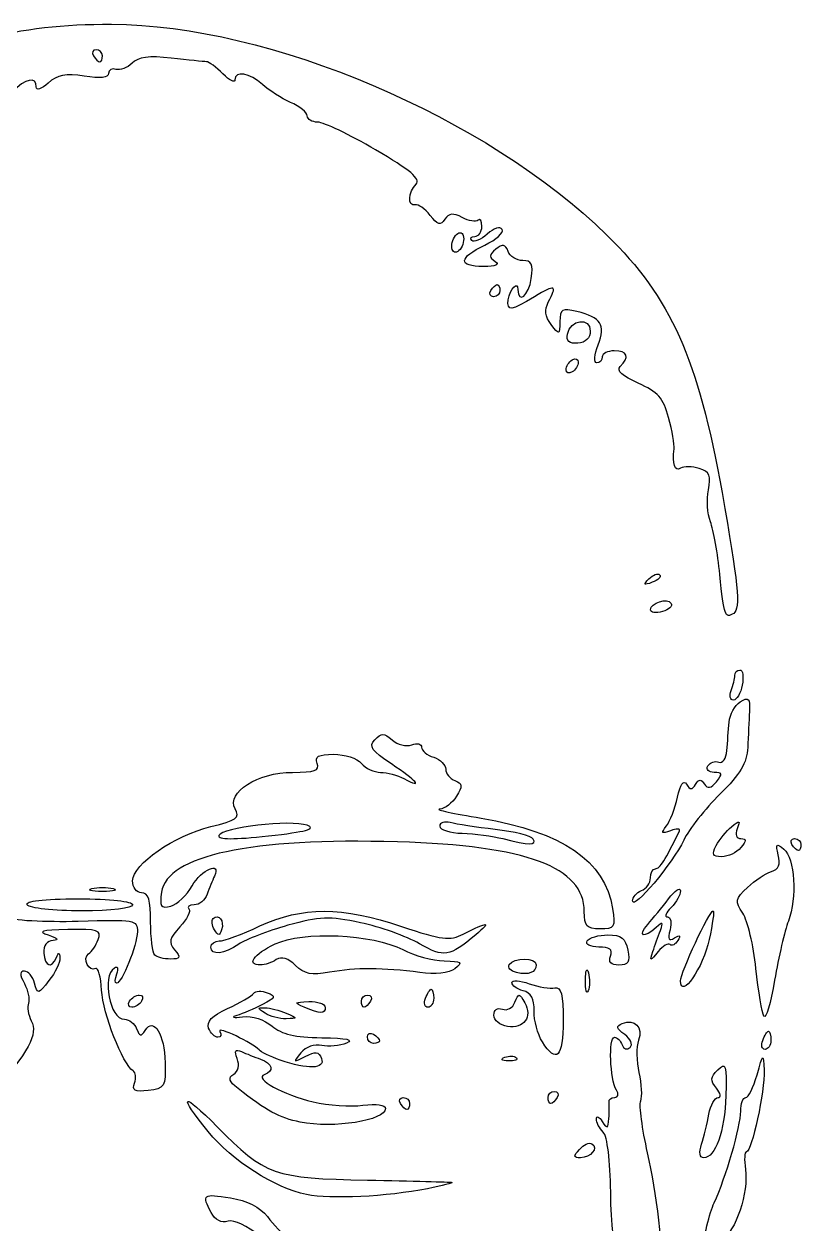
# Model space of a CAD drawing. Extents: x 785 to 1180, y 172 to 639.
# Drawn here: x 979.2 to 1108.2, y 439.2 to 638.5 of the extents above; entities that cross this region are included whole.
import ezdxf

# ---------------------------------------------------------------- set-up
doc = ezdxf.new("R2010")
doc.units = 0
doc.layers.add('Ebene_1', color=7, linetype='CONTINUOUS')

msp = doc.modelspace()

# ---------------------------------------------------------------- linework, layer by layer
at = {"layer": 'Ebene_1', "color": 7}
for points in [[(992.25, 633.25002), (992.25, 633.25002)], [(1050.25, 601.631988), (1050.25, 601.631988)], [(1056.75, 594.25002), (1056.75, 594.25002)], [(1069.4492, 587.045996), (1069.4492, 587.045996)], [(1069.25, 581.131988), (1069.25, 581.131988)], [(1082.98336, 546.374108), (1082.98336, 546.374108)], [(1083.25, 541.236652), (1083.25, 541.236652)], [(1096.64304, 527.831812), (1096.64304, 527.831812)], [(1026.21912, 505.457188), (1026.21912, 505.457148)], [(1063.79328, 503.18002), (1063.79328, 503.180028)], [(1106.75, 502.25002), (1106.75, 502.25002)], [(1094.16048, 502.08226), (1094.16024, 502.08226)], [(990.5, 494.939348), (990.5, 494.939348)], [(979.75, 492.25002), (979.75, 492.25002)], [(1080.28752, 492.893052), (1080.28752, 492.893028)], [(1010.83296, 488.115772), (1010.83296, 488.115812)], [(1044.88048, 485.796444), (1044.88048, 485.796484)], [(1083.6684, 484.500004), (1083.6684, 484.50002)], [(1000.91664, 483.916652), (1000.91664, 483.916692)], [(1076.6116, 483.75002), (1076.6116, 483.75002)], [(1024.31392, 482.186068), (1024.31392, 482.186084)], [(1060.98776, 481.00158), (1060.98776, 481.001644)], [(1072.4452, 479.75002), (1072.44496, 479.75002)], [(1088.25, 479.6289), (1088.25, 479.6289)], [(1045.8884, 476.75002), (1045.8884, 476.75002)], [(996.75, 476.25002), (996.75, 476.25002)], [(1025.75, 475.25002), (1025.75, 475.25002)], [(1035.25, 476.25002), (1035.25, 476.25002)], [(1019.25, 474.25002), (1019.25, 474.25002)], [(1102.09, 473.75002), (1102.09, 473.75002)], [(1036.25, 470.309044), (1036.25, 470.309044)], [(1059.5, 472.054532), (1059.5, 472.054508)], [(1065.29608, 469.50002), (1065.29608, 469.50002)], [(1101.8884, 469.75002), (1101.8884, 469.75002)], [(1021.75, 466.478908), (1021.75, 466.478908)], [(1059.06248, 466.933196), (1059.06248, 466.933132)], [(1041.75, 459.25002), (1041.75, 459.25002)], [(1066.25, 460.25002), (1066.25, 460.25002)], [(1025.08608, 456.163572), (1025.08608, 456.163572)], [(1091.72688, 452.50002), (1091.72688, 452.50002)], [(1071.46056, 451.64506), (1071.46056, 451.64506)], [(1026.14736, 444.149204), (1026.14736, 444.149204)]]:
    msp.add_lwpolyline(points, close=True, dxfattribs=at)
for points in [[(947.71472, 625.729668), (967.89592, 635.832132), (977.63192, 638.532116), (993.7496, 638.495964)], [(993.7496, 638.495964), (1019.95744, 638.437164), (1055.95448, 623.110284), (1076.02984, 603.462588)], [(991.19096, 634.25002), (990.60856, 634.25002), (990.41008, 633.80002), (990.75, 633.25002)], [(992.25, 633.25002), (992.25, 633.80002), (991.77344, 634.25002), (991.19096, 634.25002)], [(990.75, 633.25002), (991.08992, 632.70002), (991.56648, 632.25002), (991.80904, 632.25002)], [(991.80904, 632.25002), (992.0516, 632.25002), (992.25, 632.70002), (992.25, 633.25002)], [(997.15744, 632.014956), (996.37328, 631.230844), (995.17328, 630.77546), (994.49064, 631.002988)], [(1003.66632, 632.869588), (999.98424, 633.283212), (998.19008, 633.047636), (997.15744, 632.014956)], [(1009.4996, 632.274284), (1009.08712, 632.287644), (1006.46216, 632.555524), (1003.66632, 632.869588)], [(1012.2496, 630.250012), (1011.1496, 631.350012), (1009.91208, 632.260932), (1009.4996, 632.274284)], [(981.2496, 628.095028), (981.2496, 629.85246), (979.47776, 629.478148), (977.2496, 627.250012)], [(989.22408, 629.870084), (986.1216, 630.366196), (984.74584, 630.104076), (983.22408, 628.726916)], [(993.2496, 630.321532), (993.2496, 629.602756), (991.86608, 629.447604), (989.22408, 629.870084)], [(994.49064, 631.002988), (993.80808, 631.230516), (993.2496, 630.923868), (993.2496, 630.321532)], [(1014.2496, 629.250012), (1014.2496, 628.700012), (1013.3496, 629.150012), (1012.2496, 630.250012)], [(1018.81104, 628.492836), (1016.68496, 630.419964), (1014.2496, 630.824228), (1014.2496, 629.250012)], [(983.22408, 628.726916), (982.09584, 627.705884), (981.2496, 627.43506), (981.2496, 628.095028)], [(1023.4996, 625.514276), (1021.98712, 626.186044), (1019.87728, 627.526396), (1018.81104, 628.492836)], [(1026.2496, 623.271452), (1026.2496, 623.833244), (1025.01208, 624.842516), (1023.4996, 625.514276)], [(1027.9996, 622.231948), (1027.03712, 622.241868), (1026.2496, 622.70966), (1026.2496, 623.271452)], [(1037.60464, 617.637004), (1033.2844, 620.154292), (1028.96208, 622.222012), (1027.9996, 622.231948)], [(1044.35464, 611.955068), (1045.16144, 612.761812), (1043.3392, 614.295668), (1037.60464, 617.637004)], [(1044.17904, 608.500012), (1042.8876, 608.152628), (1043.01264, 610.613044), (1044.35464, 611.955068)], [(1046.66, 606.750012), (1045.80664, 607.850012), (1044.69024, 608.637516), (1044.17904, 608.500012)], [(1049.10344, 606.10326), (1048.38744, 605.016828), (1047.90568, 605.144348), (1046.66, 606.750012)], [(1051.99096, 606.388444), (1050.48552, 607.194132), (1049.77616, 607.124076), (1049.10344, 606.10326)], [(1054.61816, 605.95186), (1054.2708, 605.604548), (1053.08856, 605.801004), (1051.99096, 606.388444)], [(1055.2496, 604.916676), (1055.2496, 605.833348), (1054.96544, 606.29918), (1054.61816, 605.95186)], [(1051.25, 603.75002), (1051.8, 604.08994), (1052.25, 603.69306), (1052.25, 602.868052)], [(1054.08296, 603.250012), (1054.72464, 603.250012), (1055.2496, 604.000012), (1055.2496, 604.916676)], [(1055.7408, 601.812852), (1057.66096, 602.72402), (1058.96624, 603.899452), (1058.64152, 604.424916)], [(1058.64152, 604.424916), (1058.30704, 604.966124), (1057.2244, 604.632188), (1056.14416, 603.65462)], [(1050.25, 601.631988), (1050.25, 602.456988), (1050.7, 603.4101), (1051.25, 603.75002)], [(1052.25, 602.868052), (1052.25, 602.043052), (1051.8, 601.08994), (1051.25, 600.75002)], [(1053.5768, 602.589476), (1053.21352, 602.952772), (1053.44128, 603.250012), (1054.08296, 603.250012)], [(1056.14416, 603.65462), (1055.09544, 602.7055), (1053.94008, 602.22618), (1053.5768, 602.589476)], [(1059.60144, 600.775532), (1059.14024, 601.977452), (1058.71256, 602.049212), (1057.58552, 601.113804)], [(1076.02984, 603.462588), (1086.65264, 593.066132), (1091.13896, 583.036876), (1095.13624, 560.74998)], [(1051.25, 600.75002), (1050.7, 600.4101), (1050.25, 600.80698), (1050.25, 601.631988)], [(1055.4996, 598.265324), (1051.26408, 598.245324), (1051.36544, 599.736628), (1055.7408, 601.812852)], [(1057.58552, 601.113804), (1056.43032, 600.155092), (1056.40464, 599.76814), (1057.45224, 599.103596)], [(1062.04504, 599.250012), (1061.02304, 599.250012), (1059.92344, 599.9365), (1059.60144, 600.775532)], [(1057.45224, 599.103596), (1058.28616, 598.574596), (1057.58872, 598.275172), (1055.4996, 598.265324)], [(1063.46288, 596.250012), (1063.81736, 598.665004), (1063.54128, 599.250012), (1062.04504, 599.250012)], [(1059.64248, 592.721068), (1059.91472, 594.576116), (1061.2496, 595.984468), (1061.2496, 594.416676)], [(1061.2496, 594.416676), (1061.2496, 591.923548), (1063.04632, 593.411844), (1063.46288, 596.250012)], [(1057.19096, 593.25002), (1056.60856, 593.25002), (1056.41008, 593.70002), (1056.75, 594.25002)], [(1056.75, 594.25002), (1057.08992, 594.80002), (1057.56648, 595.25002), (1057.80904, 595.25002)], [(1058.25, 594.25002), (1058.25, 593.70002), (1057.77344, 593.25002), (1057.19096, 593.25002)], [(1057.80904, 595.25002), (1058.0516, 595.25002), (1058.25, 594.80002), (1058.25, 594.25002)], [(1066.28832, 592.322412), (1067.82528, 595.194124), (1067.4516, 595.343772), (1063.9996, 593.239052)], [(1063.9996, 593.239052), (1060.11048, 590.867812), (1059.35736, 590.778276), (1059.64248, 592.721068)], [(1066.75656, 588.638156), (1065.7536, 589.962972), (1065.61392, 591.062164), (1066.28832, 592.322412)], [(1070.9996, 590.78766), (1068.58976, 591.382812), (1068.24568, 591.175092), (1068.21784, 589.10842)], [(1069.4492, 587.045996), (1069.91344, 589.456444), (1073.25, 589.886732), (1073.25, 587.536148)], [(1074.5504, 585.236044), (1075.83848, 588.648396), (1075.12128, 589.769732), (1070.9996, 590.78766)], [(1068.21784, 589.10842), (1068.18744, 586.848932), (1068.126, 586.829212), (1066.75656, 588.638156)], [(1071.18776, 585.520284), (1069.7516, 585.412108), (1069.22376, 585.875348), (1069.4492, 587.045996)], [(1073.25, 587.536148), (1073.25, 586.373788), (1072.47616, 585.617332), (1071.18776, 585.520284)], [(1074.33648, 582.250012), (1073.83336, 582.250012), (1073.92944, 583.59094), (1074.5504, 585.236044)], [(1077.2496, 584.250012), (1076.1496, 584.250012), (1075.2496, 583.800012), (1075.2496, 583.250012)], [(1078.2444, 581.644772), (1079.82192, 583.222292), (1079.42944, 584.250012), (1077.2496, 584.250012)], [(1069.25, 581.131988), (1069.25, 581.681988), (1069.7, 582.4101), (1070.25, 582.75002)], [(1070.25, 582.75002), (1070.8, 583.08994), (1071.25, 582.918052), (1071.25, 582.368052)], [(1071.25, 582.368052), (1071.25, 581.818052), (1070.8, 581.08994), (1070.25, 580.75002)], [(1075.2496, 583.250012), (1075.2496, 582.700012), (1074.83872, 582.250012), (1074.33648, 582.250012)], [(1070.25, 580.75002), (1069.7, 580.4101), (1069.25, 580.581988), (1069.25, 581.131988)], [(1081.22272, 578.881964), (1078.55312, 580.05978), (1077.57072, 580.971116), (1078.2444, 581.644772)], [(1086.26936, 573.176596), (1085.40184, 576.398372), (1084.47376, 577.447628), (1081.22272, 578.881964)], [(1087.17256, 567.989396), (1087.2604, 568.671068), (1086.85408, 571.0053), (1086.26936, 573.176596)], [(1088.25856, 564.75554), (1087.28016, 564.150884), (1086.84464, 565.447804), (1087.17256, 567.989396)], [(1091.36344, 564.71386), (1090.21064, 565.079724), (1088.81344, 565.098468), (1088.25856, 564.75554)], [(1092.87936, 561.148876), (1093.34872, 563.495548), (1093.0596, 564.175516), (1091.36344, 564.71386)], [(1093.21448, 555.842436), (1092.7112, 557.166116), (1092.5604, 559.554012), (1092.87936, 561.148876)], [(1095.13624, 560.74998), (1097.7984, 545.907012), (1098.23976, 541.361916), (1097.08792, 540.650036)], [(1094.77656, 547.09286), (1094.42064, 550.581452), (1093.71768, 554.518756), (1093.21448, 555.842436)], [(1083.54312, 545.814308), (1082.11792, 545.271628), (1082.00304, 545.386492), (1082.98336, 546.374108)], [(1082.98336, 546.374108), (1083.66168, 547.057524), (1084.46856, 547.36478), (1084.77648, 547.056892)], [(1084.77648, 547.056892), (1085.08432, 546.749004), (1084.52936, 546.189844), (1083.54312, 545.814308)], [(1097.08792, 540.650036), (1095.63848, 539.754228), (1095.48032, 540.195012), (1094.77656, 547.09286)], [(1083.25, 541.236652), (1083.25, 542.41158), (1086.0984, 543.304308), (1086.70672, 542.320044)], [(1086.70672, 542.320044), (1086.9932, 541.856588), (1086.33256, 541.243372), (1085.23872, 540.957332)], [(1085.23872, 540.957332), (1084.14496, 540.671292), (1083.25, 540.796988), (1083.25, 541.236652)], [(1096.64304, 527.831812), (1096.97688, 528.701788), (1097.25, 529.826788), (1097.25, 530.331812)], [(1097.25, 530.331812), (1097.25, 530.83682), (1097.6376, 531.25002), (1098.11136, 531.25002)], [(1098.11136, 531.25002), (1098.58504, 531.25002), (1098.7576, 530.12502), (1098.49472, 528.75002)], [(1098.49472, 528.75002), (1098.23192, 527.37502), (1097.5712, 526.25002), (1097.0264, 526.25002)], [(1097.0264, 526.25002), (1096.48168, 526.25002), (1096.3092, 526.96182), (1096.64304, 527.831812)], [(1098.16024, 525.961892), (1099.55648, 526.83386), (1099.79992, 526.581468), (1099.69144, 524.374372)], [(1096.31248, 522.587564), (1096.4156, 523.873188), (1097.24712, 525.391644), (1098.16024, 525.961892)], [(1099.69144, 524.374372), (1099.62024, 522.930988), (1099.49216, 520.23794), (1099.40624, 518.38982)], [(1095.93752, 517.877364), (1096.04064, 519.182332), (1096.20936, 521.301916), (1096.31248, 522.587564)], [(1037.48384, 519.681452), (1038.56024, 520.856028), (1038.99056, 520.848692), (1040.35536, 519.632412)], [(1040.23384, 515.642028), (1036.91824, 517.836204), (1036.43848, 518.540812), (1037.48384, 519.681452)], [(1040.35536, 519.632412), (1041.23832, 518.845564), (1042.70088, 518.485764), (1043.60536, 518.832868)], [(1043.60536, 518.832868), (1044.50992, 519.179972), (1045.25, 518.996148), (1045.25, 518.424372)], [(1045.25, 518.424372), (1045.25, 517.852588), (1046.15, 517.099124), (1047.25, 516.749988)], [(1099.40624, 518.38982), (1099.28808, 515.848724), (1098.1644, 513.959364), (1094.79664, 510.639252)], [(1027.8884, 515.75002), (1027.44744, 516.89918), (1028.09544, 517.25002), (1030.65896, 517.25002)], [(1030.65896, 517.25002), (1032.49936, 517.25002), (1034.56528, 516.57502), (1035.25, 515.75002)], [(1047.25, 516.749988), (1048.35, 516.40086), (1049.25, 515.518684), (1049.25, 514.789588)], [(1092.79216, 515.318212), (1093.1552, 515.905708), (1093.96928, 516.188004), (1094.60112, 515.945532)], [(1094.60112, 515.945532), (1095.24168, 515.699732), (1095.83296, 516.55446), (1095.93752, 517.877364)], [(1014.2808, 508.192508), (1012.8052, 510.94962), (1018.00072, 514.25002), (1023.81648, 514.25002)], [(1023.81648, 514.25002), (1027.53672, 514.25002), (1028.34912, 514.549292), (1027.8884, 515.75002)], [(1035.25, 515.75002), (1035.93472, 514.92502), (1037.36936, 514.25002), (1038.43816, 514.25002)], [(1038.43816, 514.25002), (1039.50704, 514.25002), (1041.25192, 513.784188), (1042.31576, 513.214844)], [(1042.31576, 513.214844), (1045.66168, 511.42414), (1044.42, 512.871732), (1040.23384, 515.642028)], [(1049.25, 514.789588), (1049.25, 514.0605), (1049.9352, 513.201036), (1050.77264, 512.879668)], [(1093.81344, 514.250036), (1092.87552, 514.250036), (1092.42392, 514.72242), (1092.79216, 515.318212)], [(1094.21072, 512.702708), (1095.28304, 513.994812), (1095.21752, 514.250036), (1093.81344, 514.250036)], [(1050.77264, 512.879668), (1052.04072, 512.393068), (1052.08408, 511.957196), (1051.03208, 510.272684)], [(1087.7432, 510.133188), (1088.20616, 512.29602), (1088.74384, 513.069092), (1089.23368, 512.276428)], [(1089.23368, 512.276428), (1089.83168, 511.30886), (1090.16472, 511.303068), (1090.75, 512.250028)], [(1090.75, 512.250028), (1091.31024, 513.15646), (1091.68048, 513.1715), (1092.21328, 512.309468)], [(1092.21328, 512.309468), (1092.72464, 511.482028), (1093.29, 511.59334), (1094.21072, 512.702708)], [(1051.03208, 510.272684), (1050.33736, 509.160204), (1049.08968, 508.204188), (1048.25944, 508.148212)], [(1094.79664, 510.639252), (1092.34728, 508.224548), (1089.64096, 504.786652), (1088.78256, 502.999468)], [(1010.25232, 505.25058), (1014.52064, 506.274532), (1015.08624, 506.687564), (1014.2808, 508.192508)], [(1085.88456, 505.31282), (1086.50856, 506.1033), (1087.34496, 508.27246), (1087.7432, 510.133188)], [(1026.21912, 505.457148), (1023.51912, 506.455948), (1012.03616, 505.1167), (1011.58184, 503.75002)], [(1048.25944, 508.148212), (1047.42928, 508.092212), (1050.51872, 507.4147), (1055.12504, 506.64258)], [(1055.12504, 506.64258), (1068.6404, 504.3771), (1075.67792, 499.55042), (1076.9568, 491.66922)], [(1096.71832, 505.223708), (1098.05888, 506.336308), (1098.2012, 506.28642), (1097.66592, 504.89146)], [(997.25, 496.243748), (997.25, 498.995908), (1004.1744, 503.792508), (1010.25232, 505.25058)], [(1019.82472, 503.70026), (1026.07488, 504.39282), (1027.80864, 504.869188), (1026.21912, 505.457188)], [(1050, 505.899324), (1049.03752, 506.166332), (1048.25, 505.904124), (1048.25, 505.317412)], [(1048.25, 505.317412), (1048.25, 504.73034), (1049.93752, 504.19678), (1052, 504.131708)], [(1057.48424, 504.761948), (1054.3304, 505.120492), (1050.96248, 505.632308), (1050, 505.899324)], [(1063.79328, 503.180028), (1063.47712, 503.69154), (1060.63808, 504.403404), (1057.48424, 504.761948)], [(1084.08952, 498.25002), (1084.80032, 498.25002), (1085.6924, 499.65746), (1088.05144, 504.5007)], [(1086.5836, 504.5635), (1085.09336, 504.004396), (1084.96248, 504.1447), (1085.88456, 505.31282)], [(1088.05144, 504.5007), (1088.25256, 504.913572), (1087.592, 504.94182), (1086.5836, 504.5635)], [(1094.16024, 502.08226), (1094.69952, 503.090004), (1095.85072, 504.503652), (1096.71832, 505.223708)], [(1097.66592, 504.89146), (1097.2924, 503.91806), (1097.5364, 503.25002), (1098.26544, 503.25002)], [(1041.25, 502.704884), (1016.8652, 503.413396), (1002.94656, 500.449364), (1002.05248, 494.357548)], [(1011.58184, 503.75002), (1011.36112, 503.086036), (1014.13088, 503.0693), (1019.82472, 503.70026)], [(1072.25, 491.139204), (1072.25, 498.534708), (1062.74672, 502.080268), (1041.25, 502.704884)], [(1052, 504.131708), (1054.06248, 504.066588), (1057.1, 503.669868), (1058.75, 503.25002)], [(1058.75, 503.25002), (1063.09296, 502.144924), (1064.44456, 502.126172), (1063.79328, 503.18002)], [(1088.78256, 502.999468), (1086.90424, 499.088916), (1080.34056, 491.280116), (1080.28752, 492.893052)], [(1098.26544, 503.25002), (1099.2312, 503.25002), (1099.22784, 502.92826), (1098.25024, 501.75002)], [(1104.47384, 500.534812), (1103.9896, 502.41466), (1104.1316, 502.562908), (1105.41208, 501.514092)], [(1106.75, 502.25002), (1106.41008, 502.80002), (1106.60856, 503.25002), (1107.19096, 503.25002)], [(1107.80904, 501.25002), (1107.56648, 501.25002), (1107.08992, 501.70002), (1106.75, 502.25002)], [(1107.19096, 503.25002), (1107.77344, 503.25002), (1108.25, 502.80002), (1108.25, 502.25002)], [(1108.25, 502.25002), (1108.25, 501.70002), (1108.0516, 501.25002), (1107.80904, 501.25002)], [(1095.09264, 500.25002), (1093.54816, 500.25002), (1093.36872, 500.60278), (1094.16048, 502.08226)], [(1098.25024, 501.75002), (1097.5656, 500.92502), (1096.14464, 500.25002), (1095.09264, 500.25002)], [(1103.3236, 497.773372), (1104.53, 498.156268), (1104.87392, 498.981948), (1104.47384, 500.534812)], [(1105.41208, 501.514092), (1107.23392, 500.0219), (1107.6428, 493.3933), (1106.15072, 489.541868)], [(1007.13352, 495.395188), (1008.68424, 498.1217), (1012.03408, 499.574412), (1010.834, 496.99998)], [(1083.25, 496.718644), (1083.25, 497.5609), (1083.62776, 498.25002), (1084.08952, 498.25002)], [(998.75, 494.25002), (997.91824, 494.25002), (997.25, 495.138212), (997.25, 496.243748)], [(1010.834, 496.99998), (1010.51352, 496.312484), (1009.97352, 494.962484), (1009.634, 493.99998)], [(1081.75, 494.611652), (1082.57504, 494.928228), (1083.25, 495.876372), (1083.25, 496.718644)], [(1099.37072, 495.14786), (1100.59824, 496.291468), (1102.37704, 497.472948), (1103.3236, 497.773372)], [(992.25, 494.48202), (990.32504, 494.48202), (989.53752, 494.68782), (990.5, 494.939348)], [(990.5, 494.939348), (991.46248, 495.190868), (993.03752, 495.190868), (994, 494.939348)], [(994, 494.939348), (994.96248, 494.68782), (994.17504, 494.48202), (992.25, 494.48202)], [(1000.25, 489.416692), (1000.25, 493.046324), (999.87648, 494.25002), (998.75, 494.25002)], [(1002.05248, 494.357548), (1001.70224, 491.971164), (1001.93616, 491.61666), (1003.57792, 492.045972)], [(1003.57792, 492.045972), (1004.6444, 492.324868), (1006.2444, 493.83202), (1007.13352, 495.395188)], [(1080.28752, 492.893028), (1080.26672, 493.521692), (1080.92504, 494.29506), (1081.75, 494.611652)], [(1086.26832, 493.25002), (1087.3216, 494.62502), (1088.1984, 495.21966), (1088.21672, 494.571452)], [(1088.21672, 494.571452), (1088.23512, 493.923228), (1087.54288, 492.685732), (1086.67856, 491.821452)], [(1098.5948, 490.846564), (1097.27064, 492.867508), (1097.3408, 493.256724), (1099.37072, 495.14786)], [(979.75, 492.25002), (979.35536, 492.88858), (982.40632, 493.25002), (988.19096, 493.25002)], [(988.80904, 491.25002), (984.16648, 491.25002), (980.08992, 491.70002), (979.75, 492.25002)], [(988.19096, 493.25002), (993.56368, 493.25002), (997.25, 492.8431), (997.25, 492.25002)], [(997.25, 492.25002), (997.25, 491.662332), (993.76968, 491.25002), (988.80904, 491.25002)], [(1007.46672, 492.24998), (1006.61416, 492.24998), (1006.2208, 491.94586), (1006.59248, 491.574172)], [(1009.634, 493.99998), (1009.29448, 493.037484), (1008.3192, 492.24998), (1007.46672, 492.24998)], [(1082.80152, 489.00002), (1083.65488, 489.962524), (1085.21496, 491.87502), (1086.26832, 493.25002)], [(1006.59248, 491.574172), (1006.96416, 491.202468), (1006.29816, 489.86566), (1005.1124, 488.603484)], [(1010.64984, 489.98322), (1011.5448, 490.87818), (1012.52064, 489.561924), (1012.03728, 488.111772)], [(1018.40072, 488.740252), (1025.42312, 492.009348), (1032.00648, 491.98902), (1041.90056, 488.667612)], [(1035.0748, 489.287204), (1029.94232, 490.376388), (1028.31424, 490.317764), (1023.05016, 488.854204)], [(1074.88088, 488.24998), (1072.6468, 488.24998), (1072.25, 488.685708), (1072.25, 491.139204)], [(1076.9568, 491.66922), (1077.47064, 488.502748), (1077.3172, 488.24998), (1074.88088, 488.24998)], [(1086.67856, 491.821452), (1085.81432, 490.957164), (1085.5472, 490.25002), (1086.08496, 490.25002)], [(1086.08496, 490.25002), (1086.62272, 490.25002), (1086.80904, 489.279652), (1086.49888, 488.093652)], [(1088.25, 479.6289), (1088.25, 481.038988), (1093.0224, 491.25002), (1093.68144, 491.25002)], [(1093.68144, 491.25002), (1093.8608, 491.25002), (1093.55968, 489.112524), (1093.01232, 486.50002)], [(1100.77344, 481.687292), (1100.37592, 485.50278), (1099.39552, 489.62446), (1098.5948, 490.846564)], [(975.80984, 490.227076), (977.21808, 489.691684), (982.80832, 489.38814), (988.23272, 489.552532)], [(988.23272, 489.552532), (997.62104, 489.837068), (998.09272, 489.752852), (998.04304, 487.800724)], [(1000.91664, 483.916692), (1000.55, 484.283348), (1000.25, 486.758348), (1000.25, 489.416692)], [(1005.1124, 488.603484), (1003.32816, 486.704284), (1003.17528, 486.044932), (1004.22568, 484.7793)], [(1010.83296, 488.115812), (1010.40216, 488.812812), (1010.31976, 489.65314), (1010.64984, 489.98322)], [(1011.65072, 486.25002), (1012.42112, 486.25002), (1015.45856, 487.37062), (1018.40072, 488.740252)], [(1023.05016, 488.854204), (1019.70144, 487.923188), (1016.0264, 486.50638), (1014.88328, 485.70574)], [(1044.88048, 485.796484), (1042.75232, 487.023508), (1038.33976, 488.594332), (1035.0748, 489.287204)], [(1041.90056, 488.667612), (1048.60112, 486.418292), (1049.92568, 486.252948), (1052.1716, 487.385516)], [(1052.1716, 487.385516), (1056.41848, 489.527148), (1056.88008, 489.507132), (1054.25, 487.29542)], [(1084.1972, 488.50002), (1082.15392, 486.604108), (1081.03328, 487.00558), (1082.80152, 489.00002)], [(1084.8972, 488.00002), (1085.42576, 489.4293), (1085.29744, 489.52094), (1084.1972, 488.50002)], [(1106.15072, 489.541868), (1105.55584, 488.006348), (1104.5324, 483.60002), (1103.87648, 479.75002)], [(986.46792, 488.150332), (982.09576, 488.074172), (981.33792, 487.86214), (983.24928, 487.250012)], [(984.06144, 486.349692), (983.01784, 486.288092), (982.43104, 485.486556), (982.52424, 484.250012)], [(983.24928, 487.250012), (984.79944, 486.753572), (985.108, 486.4115), (984.06144, 486.349692)], [(991.5408, 486.500012), (992.11064, 488.044484), (991.5152, 488.2383), (986.46792, 488.150332)], [(989.94408, 484.111812), (990.4672, 484.46282), (991.18568, 485.537508), (991.5408, 486.500012)], [(998.04304, 487.800724), (997.98464, 485.504972), (995.4628, 479.250012), (994.5956, 479.250012)], [(1010.25, 485.25002), (1010.25, 485.80002), (1010.88032, 486.25002), (1011.65072, 486.25002)], [(1012.03728, 488.111772), (1011.69856, 487.095604), (1011.46296, 487.096388), (1010.83296, 488.115772)], [(1020.90704, 485.757508), (1025.50464, 487.939196), (1037.11664, 487.420188), (1042.15, 484.808036)], [(1054.25, 487.29542), (1049.83536, 483.583012), (1048.962, 483.443284), (1044.88048, 485.796444)], [(1074.6596, 485.25002), (1073.22912, 485.25002), (1072.40024, 485.6841), (1072.75, 486.25002)], [(1072.75, 486.25002), (1073.08992, 486.80002), (1074.63904, 487.25002), (1076.19248, 487.25002)], [(1076.19248, 487.25002), (1078.41104, 487.25002), (1079.11936, 486.713788), (1079.49472, 484.75002)], [(1083.6684, 484.50002), (1083.98824, 485.462524), (1084.5412, 487.037524), (1084.8972, 488.00002)], [(1086.49888, 488.093652), (1086.0788, 486.487372), (1086.26968, 486.144132), (1087.24696, 486.748164)], [(1087.8044, 486.338004), (1087.38936, 485.666428), (1086.80176, 485.3649), (1086.49872, 485.667948)], [(1087.24696, 486.748164), (1088.1416, 487.301068), (1088.31896, 487.17058), (1087.8044, 486.338004)], [(1093.01232, 486.50002), (1092.0412, 481.865396), (1088.25, 476.395364), (1088.25, 479.6289)], [(984.58696, 483.500012), (984.96664, 484.440884), (985.11088, 484.41806), (985.17032, 483.407708)], [(1004.22568, 484.7793), (1005.29112, 483.495532), (1005.18088, 483.24998), (1003.53912, 483.24998)], [(1014.88328, 485.70574), (1012.48024, 484.02254), (1010.25, 483.80318), (1010.25, 485.25002)], [(1018.5, 482.265332), (1016.05552, 482.235412), (1017.30512, 484.048292), (1020.90704, 485.757508)], [(1042.15, 484.808036), (1044.01992, 483.83758), (1047.09608, 482.99974), (1048.98584, 482.946172)], [(1076.6116, 483.75002), (1077.02976, 484.83954), (1076.49552, 485.25002), (1074.6596, 485.25002)], [(1079.49472, 484.75002), (1079.8736, 482.768228), (1079.56432, 482.25002), (1078.00432, 482.25002)], [(1084.51728, 484.484484), (1083.16144, 482.840636), (1083.11712, 482.841452), (1083.6684, 484.500004)], [(1086.49872, 485.667948), (1086.19568, 485.970988), (1085.304, 485.438428), (1084.51728, 484.484484)], [(982.52424, 484.250012), (982.6932, 482.007148), (983.81936, 481.597668), (984.58696, 483.500012)], [(985.17032, 483.407708), (985.21352, 482.66946), (984.40056, 480.986492), (983.36328, 479.66778)], [(991.1264, 481.67406), (990.00952, 480.98382), (988.84896, 483.376908), (989.94408, 484.111812)], [(1003.53912, 483.24998), (1002.46344, 483.24998), (1001.28336, 483.54998), (1000.91664, 483.916652)], [(1021.118, 483.1473), (1020.3656, 482.670636), (1019.18752, 482.273748), (1018.5, 482.265332)], [(1024.31392, 482.186084), (1023.11696, 483.38306), (1022.01392, 483.714828), (1021.118, 483.1473)], [(1048.98584, 482.946172), (1051.91192, 482.863268), (1052.1784, 482.670852), (1050.78184, 481.64962)], [(1060.98776, 481.001644), (1060.01856, 481.2215), (1059.48256, 481.817332), (1059.7968, 482.3257)], [(1059.7968, 482.3257), (1060.54584, 483.537764), (1064.25, 483.5239), (1064.25, 482.30898)], [(1064.25, 482.30898), (1064.25, 481.003612), (1063.06768, 480.52978), (1060.98776, 481.00158)], [(1078.00432, 482.25002), (1076.6656, 482.25002), (1076.22016, 482.72978), (1076.6116, 483.75002)], [(979.30768, 481.250012), (978.47856, 481.250012), (978.47096, 480.704236), (979.27888, 479.194572)], [(980.95688, 479.260052), (980.67064, 480.35454), (979.92848, 481.250012), (979.30768, 481.250012)], [(992.10432, 478.079364), (991.97288, 480.307612), (991.5328, 481.925228), (991.1264, 481.67406)], [(994.23784, 481.742932), (992.07032, 480.403332), (993.45992, 473.250012), (995.8876, 473.250012)], [(994.6308, 480.801948), (994.97232, 481.691868), (994.80464, 482.093276), (994.23784, 481.742932)], [(994.5956, 479.250012), (994.2876, 479.250012), (994.30352, 479.94838), (994.6308, 480.801948)], [(1029.94592, 481.049844), (1026.96256, 480.50742), (1025.74744, 480.752548), (1024.31392, 482.186068)], [(1044.94592, 481.012244), (1038.8728, 481.825356), (1034.27456, 481.836892), (1029.94592, 481.049844)], [(1050.78184, 481.64962), (1049.78408, 480.92006), (1047.49872, 480.67046), (1044.94592, 481.012244)], [(1072.44496, 479.75002), (1072.46496, 481.40002), (1072.68944, 481.953964), (1072.94296, 480.980988)], [(1072.94296, 480.980988), (1073.19656, 480.00802), (1073.17984, 478.65802), (1072.90616, 477.980988)], [(1102.09, 473.75002), (1101.76336, 474.30002), (1101.17096, 477.871788), (1100.77344, 481.687292)], [(979.27888, 479.194572), (979.88384, 478.064084), (980.18552, 476.60158), (979.9492, 475.944572)], [(983.36328, 479.66778), (981.55616, 477.370404), (981.45552, 477.353348), (980.95688, 479.260052)], [(1060.25, 479.314628), (1060.25, 479.771868), (1061.53544, 479.697868), (1063.10656, 479.15018)], [(1062.11888, 477.994548), (1061.09104, 478.263348), (1060.25, 478.857388), (1060.25, 479.314628)], [(1063.10656, 479.15018), (1064.67768, 478.602492), (1066.59016, 478.288396), (1067.35656, 478.452196)], [(1067.35656, 478.452196), (1068.42072, 478.679644), (1068.75, 477.392068), (1068.75, 473.003652)], [(1072.90616, 477.980988), (1072.63224, 477.303964), (1072.4248, 478.10002), (1072.4452, 479.75002)], [(1103.87648, 479.75002), (1103.22048, 475.90002), (1102.41656, 473.20002), (1102.09, 473.75002)], [(997.32168, 464.705244), (995.61064, 465.762748), (992.33576, 474.157492), (992.10432, 478.079364)], [(996.75, 476.25002), (997.08992, 476.80002), (997.818, 477.25002), (998.368, 477.25002)], [(998.368, 477.25002), (998.918, 477.25002), (999.08992, 476.80002), (998.75, 476.25002)], [(1013.02128, 475.026348), (1015.07208, 475.974372), (1017.01096, 477.102764), (1017.32992, 477.533892)], [(1017.32992, 477.533892), (1017.64896, 477.96502), (1018.67976, 478.022348), (1019.62064, 477.6613)], [(1019.62064, 477.6613), (1021.09144, 477.096884), (1020.98112, 476.823164), (1018.8336, 475.709028)], [(1035.25, 476.25002), (1035.25, 476.80002), (1035.72656, 477.25002), (1036.30904, 477.25002)], [(1036.30904, 477.25002), (1036.89152, 477.25002), (1037.08992, 476.80002), (1036.75, 476.25002)], [(1046.28136, 475.25002), (1045.74864, 475.25002), (1045.57176, 475.92502), (1045.8884, 476.75002)], [(1045.8884, 476.75002), (1046.20496, 477.57502), (1046.6408, 478.25002), (1046.85696, 478.25002)], [(1047.25, 476.75002), (1047.25, 475.92502), (1046.81416, 475.25002), (1046.28136, 475.25002)], [(1046.85696, 478.25002), (1047.07312, 478.25002), (1047.25, 477.57502), (1047.25, 476.75002)], [(1060.73448, 476.063164), (1061.33824, 477.63002), (1061.4544, 477.625532), (1062.36696, 476.000044)], [(1063.9244, 474.627916), (1063.9684, 476.630708), (1063.41952, 477.654444), (1062.11888, 477.994548)], [(979.9492, 475.944572), (979.7128, 475.287564), (979.9236, 473.963892), (980.41784, 473.003084)], [(997.132, 475.25002), (996.582, 475.25002), (996.41008, 475.70002), (996.75, 476.25002)], [(998.75, 476.25002), (998.41008, 475.70002), (997.682, 475.25002), (997.132, 475.25002)], [(1009.87824, 471.776348), (1009.46984, 472.840636), (1010.42128, 473.824452), (1013.02128, 475.026348)], [(1018.8336, 475.709028), (1017.45992, 474.99634), (1015.52912, 474.16766), (1014.54296, 473.86754)], [(1019.25, 474.25002), (1017.91664, 475.111692), (1017.91664, 475.213292), (1019.25, 475.16442)], [(1019.25, 475.16442), (1020.07504, 475.13418), (1021.65, 474.722708), (1022.75, 474.25002)], [(1025.75, 475.25002), (1023.97776, 476.01158), (1024.0632, 476.117452), (1026.5, 476.179732)], [(1029.25, 475.25002), (1029.25, 474.076308), (1028.48136, 474.076308), (1025.75, 475.25002)], [(1026.5, 476.179732), (1028.01248, 476.218452), (1029.25, 475.80002), (1029.25, 475.25002)], [(1035.69096, 475.25002), (1035.44848, 475.25002), (1035.25, 475.70002), (1035.25, 476.25002)], [(1036.75, 476.25002), (1036.41008, 475.70002), (1035.93352, 475.25002), (1035.69096, 475.25002)], [(1057.25, 473.926564), (1057.25, 474.842428), (1057.82296, 475.244132), (1058.66728, 474.920148)], [(1058.66728, 474.920148), (1059.4516, 474.619164), (1060.37472, 475.129588), (1060.73448, 476.063164)], [(1062.36696, 476.000044), (1063.69552, 473.633532), (1062.25088, 471.645436), (1059.5, 472.054532)], [(1065.29608, 469.50002), (1064.5068, 470.737524), (1063.88952, 473.045084), (1063.9244, 474.627916)], [(980.41784, 473.003084), (981.58816, 470.727524), (980.05752, 467.91378), (973.80272, 460.842324)], [(995.8876, 473.250012), (996.67104, 473.250012), (997.58552, 472.537284), (997.91984, 471.666164)], [(999.3468, 471.407804), (1000.7556, 473.687372), (1002.56184, 470.760684), (1002.66008, 466.03922)], [(1014.54296, 473.86754), (1013.55688, 473.567412), (1013.99008, 473.468772), (1015.50568, 473.64834)], [(1015.50568, 473.64834), (1017.152, 473.843404), (1019.12576, 473.2251), (1020.40864, 472.112428)], [(1022.75, 473.33562), (1021.65, 473.30538), (1020.07504, 473.71686), (1019.25, 474.25002)], [(1022.75, 474.25002), (1024.75, 473.390588), (1024.75, 473.390588), (1022.75, 473.33562)], [(1059.5, 472.054508), (1058.26248, 472.238548), (1057.25, 473.080972), (1057.25, 473.926564)], [(1068.75, 473.003652), (1068.75, 466.905852), (1067.65744, 465.79758), (1065.29608, 469.50002)], [(1078.96864, 470.713124), (1077.57296, 471.733684), (1077.48528, 472.126108), (1078.56088, 472.538844)], [(1078.56088, 472.538844), (1080.6848, 473.353876), (1082.05104, 471.958108), (1081.26992, 469.771284)], [(997.91984, 471.666164), (998.40552, 470.400532), (998.69216, 470.34862), (999.3468, 471.407804)], [(1011.416, 470.25002), (1010.8924, 470.25002), (1010.2004, 470.936868), (1009.87824, 471.776348)], [(1018.24928, 468.149964), (1017.29576, 469.2925), (1011.15872, 472.206732), (1011.76208, 471.230428)], [(1011.76208, 471.230428), (1012.09536, 470.691212), (1011.9396, 470.25002), (1011.416, 470.25002)], [(1020.40864, 472.112428), (1021.97144, 470.757004), (1024.21576, 470.230892), (1028.65304, 470.179732)], [(1036.25, 470.309044), (1036.25, 470.8915), (1036.7, 471.08994), (1037.25, 470.75002)], [(1037.25, 469.25002), (1036.7, 469.25002), (1036.25, 469.72658), (1036.25, 470.309044)], [(1037.25, 470.75002), (1037.8, 470.4101), (1038.25, 469.93354), (1038.25, 469.690996)], [(1079.86112, 468.581396), (1080.3628, 469.0527), (1079.976, 469.976524), (1078.96864, 470.713124)], [(1101.8884, 469.75002), (1102.20496, 470.57502), (1102.6408, 471.25002), (1102.85696, 471.25002)], [(1102.85696, 471.25002), (1103.07312, 471.25002), (1103.25, 470.57502), (1103.25, 469.75002)], [(1014.62456, 466.71642), (1014.1144, 468.0457), (1014.3036, 468.354956), (1015.34064, 467.887108)], [(1028.67584, 468.909308), (1027.45728, 469.184988), (1026.01336, 468.6657), (1025.17584, 467.650588)], [(1028.65304, 470.179732), (1032.89472, 470.130852), (1034.14144, 469.855452), (1032.75, 469.27474)], [(1032.75, 469.27474), (1031.65, 468.815652), (1029.81664, 468.651212), (1028.67584, 468.909308)], [(1038.25, 469.690996), (1038.25, 469.44846), (1037.8, 469.25002), (1037.25, 469.25002)], [(1077.59624, 461.497716), (1076.52536, 463.23054), (1076.25648, 470.249636), (1077.26112, 470.249636)], [(1077.26112, 470.249636), (1077.71312, 470.249636), (1078.28384, 469.68714), (1078.52936, 468.999636)], [(1078.52936, 468.999636), (1078.77488, 468.31214), (1079.37416, 468.123924), (1079.86112, 468.581396)], [(1081.26992, 469.771284), (1080.8812, 468.683188), (1080.9076, 466.266084), (1081.32832, 464.399948)], [(1102.28136, 468.25002), (1101.74864, 468.25002), (1101.57176, 468.92502), (1101.8884, 469.75002)], [(1103.25, 469.75002), (1103.25, 468.92502), (1102.81416, 468.25002), (1102.28136, 468.25002)], [(1014.03872, 464.119452), (1014.79472, 464.586652), (1015.03424, 465.648708), (1014.62456, 466.71642)], [(1015.34064, 467.887108), (1016.11576, 467.53742), (1017.53752, 466.973532), (1018.5, 466.634028)], [(1021.75, 466.478908), (1020.1, 467.067964), (1018.52464, 467.819932), (1018.24928, 468.149964)], [(1018.5, 466.634028), (1020.48912, 465.93242), (1020.80368, 464.601236), (1019.11344, 464.037836)], [(1028.61864, 466.731708), (1029.29728, 464.963284), (1026.30408, 464.853124), (1021.75, 466.478908)], [(1025.17584, 467.650588), (1023.87136, 466.06962), (1023.93296, 466.020036), (1025.90008, 467.067988)], [(1025.90008, 467.067988), (1027.62552, 467.987228), (1028.16232, 467.920828), (1028.61864, 466.731708)], [(1059.66664, 466.329036), (1058.50176, 466.377036), (1058.2648, 466.613972), (1059.06248, 466.933196)], [(1059.06248, 466.933132), (1059.7844, 467.222004), (1060.64688, 467.186484), (1060.9792, 466.854252)], [(1060.9792, 466.854252), (1061.31144, 466.521964), (1060.7208, 466.285612), (1059.66664, 466.329036)], [(1100.94728, 464.00002), (1101.96624, 467.63934), (1102.00096, 467.66234), (1102.1236, 464.7793)], [(997.568, 462.638292), (997.89464, 463.489508), (997.78384, 464.419628), (997.32168, 464.705244)], [(1002.66008, 466.03922), (1002.74344, 462.028684), (1002.56168, 461.728588), (999.86168, 461.420308)], [(1081.32832, 464.399948), (1081.7492, 462.533804), (1081.86304, 460.406324), (1081.58136, 459.672204)], [(1094.20832, 461.800212), (1093.1508, 463.074492), (1093.18888, 463.617468), (1094.4224, 464.850972)], [(1094.4224, 464.850972), (1095.75648, 466.185068), (1095.90456, 465.707996), (1095.7572, 460.55078)], [(1102.1236, 464.7793), (1102.26968, 461.346692), (1100.08464, 451.25002), (1099.19584, 451.25002)], [(999.86168, 461.420308), (997.5936, 461.16134), (997.10152, 461.421908), (997.568, 462.638292)], [(1014.75488, 461.7555), (1013.236, 462.95338), (1013.06504, 463.517684), (1014.03872, 464.119452)], [(1019.11344, 464.037836), (1017.32432, 463.441452), (1022.29536, 460.684788), (1027.25, 459.525788)], [(1099.0736, 460.25002), (1099.52664, 460.25002), (1100.36976, 461.937524), (1100.94728, 464.00002)], [(1009.81232, 454.608628), (1004.64024, 460.920548), (1005.44808, 461.336164), (1011.31128, 455.379748)], [(1025.08608, 456.163572), (1021.63536, 456.863932), (1019.47352, 458.034068), (1014.75488, 461.7555)], [(1066.25, 460.25002), (1066.25, 460.80002), (1066.72656, 461.25002), (1067.30904, 461.25002)], [(1067.30904, 461.25002), (1067.89152, 461.25002), (1068.08992, 460.80002), (1067.75, 460.25002)], [(1077.30856, 460.249652), (1077.90024, 460.249652), (1078.0272, 460.800404), (1077.59624, 461.497716)], [(1095.7572, 460.55078), (1095.58784, 454.625484), (1094.0336, 450.25002), (1092.09816, 450.25002)], [(1094.48592, 460.25002), (1095.0452, 460.25002), (1094.92144, 460.941012), (1094.20832, 461.800212)], [(1039.25, 458.426812), (1039.25, 456.431796), (1030.58576, 455.047348), (1025.08608, 456.163572)], [(1027.25, 459.525788), (1029.72504, 458.946828), (1033.43752, 458.697172), (1035.5, 458.97098)], [(1035.5, 458.97098), (1037.75264, 459.270052), (1039.25, 459.05278), (1039.25, 458.426812)], [(1041.75, 459.25002), (1041.41008, 459.80002), (1041.60856, 460.25002), (1042.19096, 460.25002)], [(1042.80904, 458.25002), (1042.56648, 458.25002), (1042.08992, 458.70002), (1041.75, 459.25002)], [(1042.19096, 460.25002), (1042.77344, 460.25002), (1043.25, 459.80002), (1043.25, 459.25002)], [(1043.25, 459.25002), (1043.25, 458.70002), (1043.0516, 458.25002), (1042.80904, 458.25002)], [(1066.69096, 459.25002), (1066.44848, 459.25002), (1066.25, 459.70002), (1066.25, 460.25002)], [(1067.75, 460.25002), (1067.41008, 459.70002), (1066.93352, 459.25002), (1066.69096, 459.25002)], [(1076.368, 459.499652), (1076.3032, 459.912156), (1076.72616, 460.249652), (1077.30856, 460.249652)], [(1076.3528, 456.749652), (1076.4264, 457.849652), (1076.4332, 459.087156), (1076.368, 459.499652)], [(1081.58136, 459.672204), (1081.29968, 458.938084), (1081.81352, 455.064604), (1082.72336, 451.06446)], [(1092.95696, 457.50002), (1093.24296, 459.012524), (1093.93104, 460.25002), (1094.48592, 460.25002)], [(1098.2392, 458.00002), (1098.2472, 459.237524), (1098.62064, 460.25002), (1099.0736, 460.25002)], [(1075.40096, 454.498396), (1074.76776, 455.131588), (1074.25656, 456.122156), (1074.26496, 456.699652)], [(1074.26496, 456.699652), (1074.27296, 457.277156), (1074.71656, 457.074652), (1075.24968, 456.249652)], [(1075.24968, 456.249652), (1076.05792, 454.998996), (1076.24128, 455.082116), (1076.3528, 456.749652)], [(1091.72688, 452.50002), (1092.11744, 453.737524), (1092.67096, 455.987524), (1092.95696, 457.50002)], [(1093.82224, 442.75002), (1095.816, 447.039708), (1098.22648, 455.362108), (1098.2392, 458.00002)], [(1026.14736, 444.149204), (1020.78864, 445.247052), (1013.83496, 449.699532), (1009.81232, 454.608628)], [(1011.31128, 455.379748), (1019.2272, 447.337988), (1020.6996, 446.816284), (1036.25, 446.54314)], [(1076.65096, 444.548396), (1076.59256, 449.720796), (1076.07776, 453.82162), (1075.40096, 454.498396)], [(1071.46056, 451.64506), (1072.16976, 452.412332), (1073.09488, 452.831244), (1073.51632, 452.575964)], [(1073.51632, 452.575964), (1074.65976, 451.88342), (1073.35016, 450.25002), (1071.6516, 450.25002)], [(1092.09816, 450.25002), (1091.43296, 450.25002), (1091.29008, 451.115956), (1091.72688, 452.50002)], [(1071.6516, 450.25002), (1070.4356, 450.25002), (1070.40152, 450.499228), (1071.46056, 451.64506)], [(1082.72336, 451.06446), (1084.26128, 444.302764), (1085.22664, 435.958852), (1085.50336, 427.035804)], [(1099.19584, 451.25002), (1098.86616, 451.25002), (1098.78952, 449.933948), (1099.0256, 448.325412)], [(1036.25, 446.54314), (1043.67504, 446.412732), (1049.97504, 446.2371), (1050.25, 446.152852)], [(1099.0256, 448.325412), (1099.59152, 444.469916), (1097.4412, 438.101908), (1094.9876, 436.366812)], [(1046.25, 445.1171), (1039.38888, 443.771428), (1030.16016, 443.327084), (1026.14736, 444.149204)], [(1050.25, 446.152852), (1050.52504, 446.068652), (1048.72504, 445.602524), (1046.25, 445.1171)], [(1077.99968, 434.428228), (1077.2124, 435.260468), (1076.71312, 439.006924), (1076.65096, 444.548396)], [(1010.31032, 441.135796), (1008.69624, 444.151676), (1008.92096, 444.325748), (1013.48576, 443.595812)], [(1013.48576, 443.595812), (1016.23688, 443.155884), (1018.39536, 442.062492), (1019.64248, 440.477004)], [(1091.72744, 434.02994), (1092.11264, 437.17598), (1093.05536, 441.10002), (1093.82224, 442.75002)], [(1013.09808, 439.701556), (1012.00928, 439.356004), (1010.9792, 439.885988), (1010.31032, 441.135796)], [(1019.64248, 440.477004), (1020.69872, 439.134244), (1022.19064, 437.521268), (1022.95784, 436.892604)], [(1020.91768, 433.598716), (1022.16848, 434.870908), (1015.14608, 440.351572), (1013.09808, 439.701556)]]:
    msp.add_open_spline(points, degree=3, dxfattribs=at)

doc.saveas('drawing.dxf')
